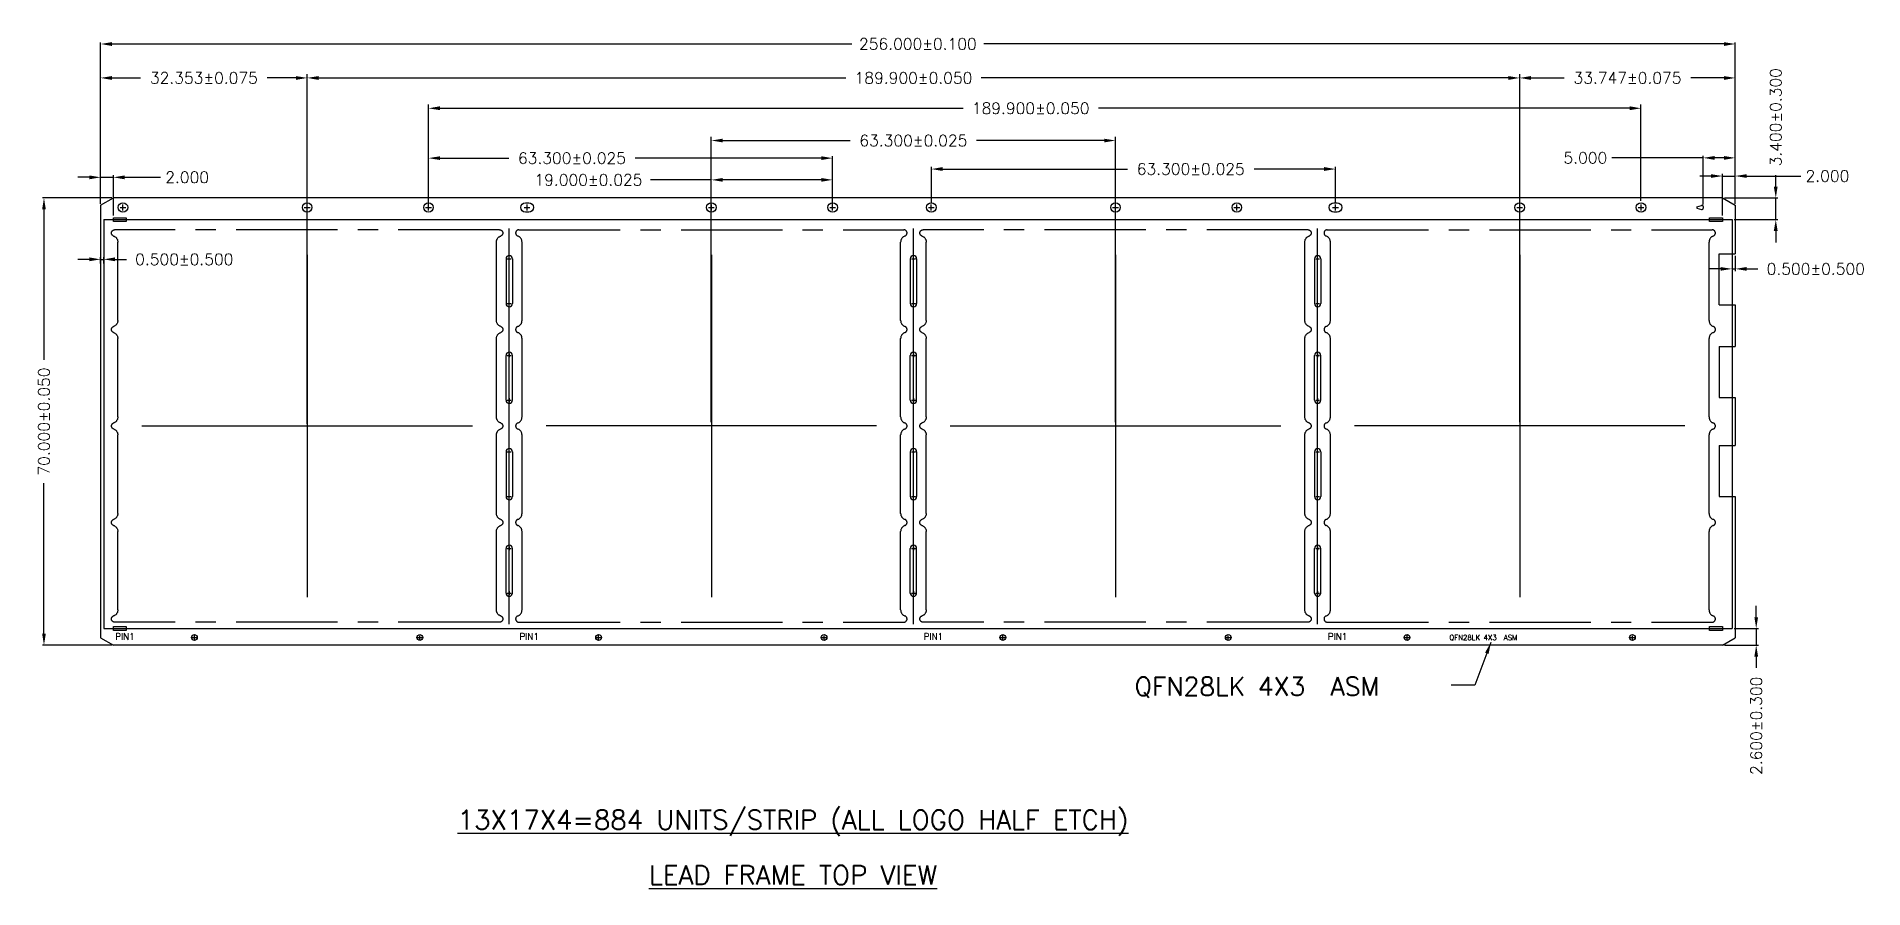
# Model space of a CAD drawing. Header units: millimetres. Extents: x 451.2 to 464.1, y 72.3 to 78.3.
import ezdxf
from ezdxf.enums import TextEntityAlignment as Align

# ---------------------------------------------------------------- set-up
doc = ezdxf.new("R2010")
doc.units = ezdxf.units.MM
doc.header["$LTSCALE"] = 0.5
doc.header["$PDMODE"] = 98
doc.linetypes.add('CENTER', pattern=[50.8, 31.75, -6.35, 6.35, -6.35])
doc.linetypes.add('HIDDEN', pattern=[0.375, 0.25, -0.125])
for name, color, linetype in [('1', 7, 'HIDDEN'), ('1D', 4, 'Continuous'), ('BORDER', 7, 'Continuous'), ('BTM', 7, 'HIDDEN'), ('CEN', 2, 'CENTER'), ('DIM', 3, 'Continuous'), ('HEB', 4, 'Continuous')]:
    doc.layers.add(name, color=color, linetype=linetype)
doc.styles.add('ROMANS', font='romans.shx')
doc.styles.add('SIMPLEX', font='simplex.shx')
doc.dimstyles.get("Standard").update_dxf_attribs({"dimtxt": 0.08, "dimasz": 0.08, "dimexe": 0.027, "dimexo": 0.027, "dimgap": 0.027, "dimtad": 1, "dimdec": 3, "dimrnd": 0.0005, "dimzin": 1, "dimtxsty": 'SIMPLEX', "dimcen": 0.1905, "dimclrd": 256, "dimclre": 256, "dimclrt": 256, "dimazin": 3, "dimtp": 0.03, "dimtm": 0.05, "dimtfac": 0.8, "dimtdec": 3, "dimtmove": 0, "dimatfit": 3, "dimfxl": 0.05, "dimtzin": 4, "dimlwd": -1, "dimlwe": -1})
doc.dimstyles.new('Standard$0', dxfattribs={"dimtxt": 0.08, "dimasz": 0.08, "dimexe": 0.027, "dimexo": 0.027, "dimgap": 0.027, "dimtad": 1, "dimdec": 3, "dimrnd": 0.0005, "dimzin": 1, "dimtxsty": 'SIMPLEX', "dimcen": 0.1905, "dimclrd": 256, "dimclre": 256, "dimclrt": 256, "dimazin": 3, "dimtp": 0.03, "dimtm": 0.05, "dimtfac": 0.8, "dimtdec": 3, "dimtmove": 0, "dimatfit": 3, "dimfxl": 0.05, "dimtzin": 4, "dimlwd": -1, "dimlwe": -1})
doc.dimstyles.new('Standard1', dxfattribs={"dimtxt": 0.08, "dimasz": 0.08, "dimexe": 0.015, "dimexo": 0.015, "dimgap": 0.027, "dimtad": 1, "dimdec": 3, "dimlfac": 22.222222, "dimrnd": 0.0005, "dimzin": 1, "dimtxsty": 'SIMPLEX', "dimcen": 0.1905, "dimclrd": 256, "dimclre": 256, "dimclrt": 256, "dimazin": 3, "dimtp": 0.03, "dimtm": 0.05, "dimtfac": 0.8, "dimtdec": 3, "dimtmove": 0, "dimatfit": 3, "dimfxl": 0.05, "dimtzin": 4, "dimlwd": -1, "dimlwe": -1})
doc.dimstyles.new('Standard2', dxfattribs={"dimtxt": 0.08, "dimasz": 0.08, "dimexe": 0.01, "dimexo": 0.01, "dimgap": 0.015, "dimtad": 1, "dimdec": 3, "dimlfac": 16, "dimrnd": 0.0005, "dimzin": 1, "dimtxsty": 'SIMPLEX', "dimcen": 0.01, "dimclrd": 256, "dimclre": 256, "dimclrt": 256, "dimazin": 3, "dimtp": 0.03, "dimtm": 0.05, "dimtfac": 0.8, "dimtdec": 3, "dimtmove": 0, "dimatfit": 3, "dimfxl": 0.05, "dimtzin": 4, "dimlwd": -1, "dimlwe": -1})

# ---------------------------------------------------------------- blocks, each defined once
blk = doc.blocks.new('M0')
at = {"layer": '1', "color": 4}
for centre, radius, start, end in [((-30.15, 30.2), 0.5, 90, 250.5288), ((-30.65, 28.79), 1, 0, 70.5288), ((30.65, 28.79), 1, 109.4712, 180), ((30.15, 30.2), 0.5, 289.4712, 90), ((-30.15, 15.1), 0.5, 109.4712, 250.5288), ((-30.65, 16.51), 1, 289.4712, 0), ((-30.65, 13.69), 1, 0, 70.5288), ((30.65, 16.51), 1, 180, 250.5288), ((30.65, 13.69), 1, 109.4712, 180), ((30.15, 15.1), 0.5, 289.4712, 70.5288), ((-30.15, 0), 0.5, 109.4712, 250.5288), ((-30.65, 1.41), 1, 289.4712, 0), ((30.65, 1.41), 1, 180, 250.5288), ((30.15, 0), 0.5, 289.4712, 70.5288), ((-30.65, -1.41), 1, 0, 70.5288), ((30.65, -1.41), 1, 109.4712, 180), ((-30.65, -13.69), 1, 289.4712, 0), ((30.65, -13.69), 1, 180, 250.5288), ((-30.15, -15.1), 0.5, 109.4712, 250.5288), ((-30.65, -16.51), 1, 0, 70.5288), ((30.65, -16.51), 1, 109.4712, 180), ((30.15, -15.1), 0.5, 289.4712, 70.5288), ((-30.15, -30.2), 0.5, 109.4712, 270), ((-30.65, -28.79), 1, 289.4712, 0), ((30.65, -28.79), 1, 180, 250.5288), ((30.15, -30.2), 0.5, 270, 70.5288)]:
    blk.add_arc(centre, radius, start, end, dxfattribs=at)
at = {"layer": 'HEB', "linetype": 'CENTER'}
for p, q in [((-30.15, 30.7), (30.15, 30.7)), ((-29.65, 16.51), (-29.65, 28.79)), ((29.65, 16.51), (29.65, 28.79)), ((-29.65, 1.41), (-29.65, 13.69)), ((29.65, 1.41), (29.65, 13.69)), ((-29.65, -13.69), (-29.65, -1.41)), ((29.65, -13.69), (29.65, -1.41)), ((-29.65, -28.79), (-29.65, -16.51)), ((29.65, -28.79), (29.65, -16.51)), ((-30.15, -30.7), (30.15, -30.7))]:
    blk.add_line(p, q, dxfattribs=at)
blk = doc.blocks.new('*D9')
at = {"layer": 'Defpoints', "color": 0, "transparency": 16777216}
for p in [(451.766, 77.208), (451.277, 74.058), (451.766, 74.058)]:
    blk.add_point(p, dxfattribs=at)
at = {"layer": 'DIM', "transparency": 16777216}
for p, q in [((451.756, 77.208), (451.267, 77.208)), ((451.277, 77.128), (451.277, 76.067)), ((451.277, 74.138), (451.277, 75.199)), ((451.756, 74.058), (451.267, 74.058))]:
    blk.add_line(p, q, dxfattribs=at)
for points in [[(451.264, 77.128), (451.29, 77.128), (451.277, 77.208)], [(451.264, 74.138), (451.29, 74.138), (451.277, 74.058)]]:
    blk.add_solid(points, dxfattribs=at)
at = {"layer": 'DIM', "transparency": 16777216, "insert": (451.277, 75.633), "char_height": 0.08, "attachment_point": 5, "rotation": 90, "style": 'SIMPLEX'}
blk.add_mtext('\\A1;70.000%%p0.050', dxfattribs=at)
blk = doc.blocks.new('*D10')
at = {"layer": 'Defpoints', "color": 0, "transparency": 16777216}
for p in [(451.676, 77.353), (451.676, 77.156), (451.766, 77.069)]:
    blk.add_point(p, dxfattribs=at)
at = {"layer": 'DIM', "transparency": 16777216}
for p, q in [((451.596, 77.353), (451.516, 77.353)), ((451.676, 77.171), (451.676, 77.368)), ((451.676, 77.353), (451.766, 77.353)), ((451.766, 77.084), (451.766, 77.368)), ((451.846, 77.353), (452.099, 77.353))]:
    blk.add_line(p, q, dxfattribs=at)
for points in [[(451.596, 77.366), (451.596, 77.339), (451.676, 77.353)], [(451.846, 77.366), (451.846, 77.339), (451.766, 77.353)]]:
    blk.add_solid(points, dxfattribs=at)
at = {"layer": 'DIM', "transparency": 16777216, "insert": (452.286, 77.353), "char_height": 0.08, "attachment_point": 5, "style": 'SIMPLEX'}
blk.add_mtext('\\A1;2.000', dxfattribs=at)
blk = doc.blocks.new('*D11')
at = {"layer": 'Defpoints', "color": 0, "transparency": 16777216}
for p in [(451.676, 78.053), (451.676, 77.156), (453.132, 75.602)]:
    blk.add_point(p, dxfattribs=at)
at = {"layer": 'DIM', "transparency": 16777216}
for p, q in [((451.676, 77.171), (451.676, 78.068)), ((451.756, 78.053), (451.958, 78.053)), ((453.052, 78.053), (452.85, 78.053)), ((453.132, 75.617), (453.132, 78.068))]:
    blk.add_line(p, q, dxfattribs=at)
for points in [[(451.756, 78.066), (451.756, 78.039), (451.676, 78.053)], [(453.052, 78.066), (453.052, 78.039), (453.132, 78.053)]]:
    blk.add_solid(points, dxfattribs=at)
at = {"layer": 'DIM', "color": 1, "transparency": 16777216, "insert": (452.404, 78.053), "char_height": 0.08, "attachment_point": 5, "style": 'SIMPLEX'}
blk.add_mtext('\\A1;32.353%%p0.075', dxfattribs=at)
blk = doc.blocks.new('*D12')
at = {"layer": 'Defpoints', "color": 0, "transparency": 16777216}
for p in [(458.829, 77.612), (455.98, 75.602), (458.829, 75.602)]:
    blk.add_point(p, dxfattribs=at)
at = {"layer": 'DIM', "transparency": 16777216}
for p, q in [((455.98, 75.629), (455.98, 77.639)), ((458.829, 75.629), (458.829, 77.639)), ((456.06, 77.612), (456.958, 77.612)), ((458.749, 77.612), (457.85, 77.612))]:
    blk.add_line(p, q, dxfattribs=at)
for points in [[(456.06, 77.625), (456.06, 77.599), (455.98, 77.612)], [(458.749, 77.625), (458.749, 77.599), (458.829, 77.612)]]:
    blk.add_solid(points, dxfattribs=at)
at = {"layer": 'DIM', "transparency": 16777216, "insert": (457.404, 77.612), "char_height": 0.08, "attachment_point": 5, "style": 'SIMPLEX'}
blk.add_mtext('\\A1;63.300%%p0.025', dxfattribs=at)
blk = doc.blocks.new('*D13')
at = {"layer": 'Defpoints', "color": 0, "transparency": 16777216}
for p in [(453.132, 78.053), (453.132, 75.602), (461.677, 75.602)]:
    blk.add_point(p, dxfattribs=at)
at = {"layer": 'DIM', "transparency": 16777216}
for p, q in [((453.132, 75.629), (453.132, 78.08)), ((453.212, 78.053), (456.928, 78.053)), ((461.597, 78.053), (457.881, 78.053)), ((461.677, 75.629), (461.677, 78.08))]:
    blk.add_line(p, q, dxfattribs=at)
for points in [[(453.212, 78.066), (453.212, 78.039), (453.132, 78.053)], [(461.597, 78.066), (461.597, 78.039), (461.677, 78.053)]]:
    blk.add_solid(points, dxfattribs=at)
at = {"layer": 'DIM', "transparency": 16777216, "insert": (457.405, 78.053), "char_height": 0.08, "attachment_point": 5, "style": 'SIMPLEX'}
blk.add_mtext('\\A1;189.900%%p0.050', dxfattribs=at)
blk = doc.blocks.new('*D14')
at = {"layer": 'Defpoints', "color": 0, "transparency": 16777216}
for p in [(463.196, 78.292), (451.676, 77.156), (463.196, 77.156)]:
    blk.add_point(p, dxfattribs=at)
at = {"layer": 'DIM', "transparency": 16777216}
for p, q in [((451.676, 77.166), (451.676, 78.302)), ((451.756, 78.292), (456.971, 78.292)), ((463.116, 78.292), (457.9, 78.292)), ((463.196, 77.166), (463.196, 78.302))]:
    blk.add_line(p, q, dxfattribs=at)
for points in [[(451.756, 78.305), (451.756, 78.278), (451.676, 78.292)], [(463.116, 78.305), (463.116, 78.278), (463.196, 78.292)]]:
    blk.add_solid(points, dxfattribs=at)
at = {"layer": 'DIM', "transparency": 16777216, "insert": (457.436, 78.292), "char_height": 0.08, "attachment_point": 5, "style": 'SIMPLEX'}
blk.add_mtext('\\A1;256.000%%p0.100', dxfattribs=at)
blk = doc.blocks.new('*D15')
at = {"layer": 'Defpoints', "color": 0, "transparency": 16777216}
for p in [(463.196, 77.362), (463.196, 77.156), (463.106, 77.069)]:
    blk.add_point(p, dxfattribs=at)
at = {"layer": 'DIM', "transparency": 16777216}
for p, q in [((463.026, 77.362), (462.946, 77.362)), ((463.106, 77.084), (463.106, 77.377)), ((463.106, 77.362), (463.196, 77.362)), ((463.196, 77.171), (463.196, 77.377)), ((463.276, 77.362), (463.659, 77.362))]:
    blk.add_line(p, q, dxfattribs=at)
for points in [[(463.026, 77.375), (463.026, 77.349), (463.106, 77.362)], [(463.276, 77.375), (463.276, 77.349), (463.196, 77.362)]]:
    blk.add_solid(points, dxfattribs=at)
at = {"layer": 'DIM', "transparency": 16777216, "insert": (463.846, 77.362), "char_height": 0.08, "attachment_point": 5, "style": 'SIMPLEX'}
blk.add_mtext('\\A1;2.000', dxfattribs=at)
blk = doc.blocks.new('*D16')
at = {"layer": 'Defpoints', "color": 0, "transparency": 16777216}
for p in [(463.196, 78.053), (461.677, 77.141), (463.196, 77.156)]:
    blk.add_point(p, dxfattribs=at)
at = {"layer": 'DIM', "transparency": 16777216}
for p, q in [((461.677, 77.156), (461.677, 78.068)), ((461.757, 78.053), (461.991, 78.053)), ((463.116, 78.053), (462.883, 78.053)), ((463.196, 77.171), (463.196, 78.068))]:
    blk.add_line(p, q, dxfattribs=at)
for points in [[(461.757, 78.066), (461.757, 78.039), (461.677, 78.053)], [(463.116, 78.066), (463.116, 78.039), (463.196, 78.053)]]:
    blk.add_solid(points, dxfattribs=at)
at = {"layer": 'DIM', "color": 1, "transparency": 16777216, "insert": (462.437, 78.053), "char_height": 0.08, "attachment_point": 5, "style": 'SIMPLEX'}
blk.add_mtext('\\A1;33.747%%p0.075', dxfattribs=at)
blk = doc.blocks.new('slit')
at = {"linetype": 'ByBlock'}
for p, q in [((-32.15, 26.15), (-32.15, 19.15)), ((-31.15, 26.15), (-31.15, 19.15)), ((-32.15, 4.05), (-32.15, 11.05)), ((-31.15, 4.05), (-31.15, 11.05)), ((-32.15, -4.05), (-32.15, -11.05)), ((-31.15, -4.05), (-31.15, -11.05)), ((-32.15, -26.15), (-32.15, -19.15)), ((-31.15, -26.15), (-31.15, -19.15))]:
    blk.add_line(p, q, dxfattribs=at)
at = {"color": 0, "linetype": 'ByBlock'}
for centre, start, end in [((-31.65, 26.15), 0, 180), ((-31.65, 19.15), 180, 0), ((-31.65, 11.05), 0, 180), ((-31.65, 4.05), 180, 0), ((-31.65, -4.05), 0, 180), ((-31.65, -11.05), 180, 0), ((-31.65, -19.15), 0, 180), ((-31.65, -26.15), 180, 0)]:
    blk.add_arc(centre, 0.5, start, end, dxfattribs=at)
at = {"layer": 'HEB', "linetype": 'ByBlock'}
for p, q in [((-31.65, -31), (-31.65, 30.92)), ((-31.95, 26.15), (-31.35, 26.15)), ((-31.65, 25.85), (-31.65, 26.45)), ((-31.95, 19.15), (-31.35, 19.15)), ((-31.65, 18.85), (-31.65, 19.45)), ((-31.95, 11.05), (-31.35, 11.05)), ((-31.65, 11.35), (-31.65, 10.75)), ((-31.95, 4.05), (-31.35, 4.05)), ((-31.65, 4.35), (-31.65, 3.75)), ((-31.95, -4.05), (-31.35, -4.05)), ((-31.65, -4.35), (-31.65, -3.75)), ((-31.95, -11.05), (-31.35, -11.05)), ((-31.65, -11.35), (-31.65, -10.75)), ((-31.95, -19.15), (-31.35, -19.15)), ((-31.65, -18.85), (-31.65, -19.45)), ((-31.95, -26.15), (-31.35, -26.15)), ((-31.65, -25.85), (-31.65, -26.45))]:
    blk.add_line(p, q, dxfattribs=at)
blk = doc.blocks.new('*D17')
at = {"layer": 'Defpoints', "color": 0, "transparency": 16777216}
for p in [(456.835, 77.335), (455.98, 77.141), (456.835, 77.141)]:
    blk.add_point(p, dxfattribs=at)
at = {"layer": 'DIM', "transparency": 16777216}
for p, q in [((455.98, 77.335), (455.552, 77.335)), ((455.98, 77.156), (455.98, 77.35)), ((456.755, 77.335), (456.06, 77.335)), ((456.835, 77.156), (456.835, 77.35))]:
    blk.add_line(p, q, dxfattribs=at)
for points in [[(456.06, 77.348), (456.06, 77.322), (455.98, 77.335)], [(456.755, 77.348), (456.755, 77.322), (456.835, 77.335)]]:
    blk.add_solid(points, dxfattribs=at)
at = {"layer": 'DIM', "transparency": 16777216, "insert": (455.114, 77.335), "char_height": 0.08, "attachment_point": 5, "style": 'SIMPLEX'}
blk.add_mtext('\\A1;19.000%%P0.025', dxfattribs=at)
blk = doc.blocks.new('*D35')
at = {"layer": 'Defpoints', "color": 0, "transparency": 16777216}
for p in [(462.532, 77.839), (453.987, 77.161), (462.532, 77.161)]:
    blk.add_point(p, dxfattribs=at)
at = {"layer": 'DIM', "transparency": 16777216}
for p, q in [((453.987, 77.188), (453.987, 77.866)), ((454.067, 77.839), (457.755, 77.839)), ((462.452, 77.839), (458.708, 77.839)), ((462.532, 77.188), (462.532, 77.866))]:
    blk.add_line(p, q, dxfattribs=at)
for points in [[(454.067, 77.853), (454.067, 77.826), (453.987, 77.839)], [(462.452, 77.853), (462.452, 77.826), (462.532, 77.839)]]:
    blk.add_solid(points, dxfattribs=at)
at = {"layer": 'DIM', "transparency": 16777216, "insert": (458.231, 77.839), "char_height": 0.08, "attachment_point": 5, "style": 'SIMPLEX'}
blk.add_mtext('\\A1;189.900%%P0.050', dxfattribs=at)
blk = doc.blocks.new('*D18')
at = {"layer": 'Defpoints', "color": 0, "transparency": 16777216}
for p in [(456.835, 77.488), (453.987, 77.141), (456.835, 77.141)]:
    blk.add_point(p, dxfattribs=at)
at = {"layer": 'DIM', "transparency": 16777216}
for p, q in [((453.987, 77.156), (453.987, 77.503)), ((454.067, 77.488), (454.552, 77.488)), ((456.755, 77.488), (455.444, 77.488)), ((456.835, 77.156), (456.835, 77.503))]:
    blk.add_line(p, q, dxfattribs=at)
for points in [[(454.067, 77.501), (454.067, 77.475), (453.987, 77.488)], [(456.755, 77.501), (456.755, 77.475), (456.835, 77.488)]]:
    blk.add_solid(points, dxfattribs=at)
at = {"layer": 'DIM', "transparency": 16777216, "insert": (454.998, 77.488), "char_height": 0.08, "attachment_point": 5, "style": 'SIMPLEX'}
blk.add_mtext('\\A1;63.300%%P0.025', dxfattribs=at)
blk = doc.blocks.new('*D36')
at = {"ltscale": 0.1, "transparency": 16777216}
for p, q in [((462.971, 77.49), (462.327, 77.49)), ((462.971, 77.161), (462.971, 77.505)), ((463.116, 77.49), (463.051, 77.49)), ((463.196, 77.171), (463.196, 77.505))]:
    blk.add_line(p, q, dxfattribs=at)
for points in [[(463.051, 77.503), (463.051, 77.476), (462.971, 77.49)], [(463.116, 77.503), (463.116, 77.476), (463.196, 77.49)]]:
    blk.add_solid(points, dxfattribs=at)
at = {"layer": 'Defpoints', "color": 0, "ltscale": 0.1, "transparency": 16777216}
for p in [(463.196, 77.49), (462.971, 77.146), (463.196, 77.156)]:
    blk.add_point(p, dxfattribs=at)
at = {"ltscale": 0.1, "transparency": 16777216, "insert": (462.14, 77.49), "char_height": 0.08, "attachment_point": 5, "style": 'SIMPLEX'}
blk.add_mtext('\\A1;{\\C0;5.000}', dxfattribs=at)
blk = doc.blocks.new('*D37')
at = {"layer": 'Defpoints', "color": 0, "transparency": 16777216}
for p in [(460.379, 77.411), (457.531, 77.161), (460.379, 77.161)]:
    blk.add_point(p, dxfattribs=at)
at = {"layer": 'DIM', "transparency": 16777216}
for p, q in [((457.531, 77.176), (457.531, 77.426)), ((457.611, 77.411), (458.913, 77.411)), ((460.299, 77.411), (459.805, 77.411)), ((460.379, 77.176), (460.379, 77.426))]:
    blk.add_line(p, q, dxfattribs=at)
for points in [[(457.611, 77.425), (457.611, 77.398), (457.531, 77.411)], [(460.299, 77.425), (460.299, 77.398), (460.379, 77.411)]]:
    blk.add_solid(points, dxfattribs=at)
at = {"layer": 'DIM', "transparency": 16777216, "insert": (459.359, 77.411), "char_height": 0.08, "attachment_point": 5, "style": 'SIMPLEX'}
blk.add_mtext('\\A1;63.300%%p0.025', dxfattribs=at)
blk = doc.blocks.new('*D81')
at = {"layer": 'Defpoints', "color": 0, "ltscale": 0.1, "transparency": 16777216}
for p in [(463.173, 74.175), (463.106, 74.058), (463.344, 74.058)]:
    blk.add_point(p, dxfattribs=at)
at = {"layer": 'DIM', "ltscale": 0.1, "transparency": 16777216}
for p, q in [((463.344, 74.255), (463.344, 74.335)), ((463.188, 74.175), (463.359, 74.175)), ((463.344, 74.175), (463.344, 74.058)), ((463.121, 74.058), (463.359, 74.058)), ((463.344, 73.978), (463.344, 73.898))]:
    blk.add_line(p, q, dxfattribs=at)
for points in [[(463.331, 74.255), (463.357, 74.255), (463.344, 74.175)], [(463.331, 73.978), (463.357, 73.978), (463.344, 74.058)]]:
    blk.add_solid(points, dxfattribs=at)
at = {"layer": 'DIM', "ltscale": 0.1, "transparency": 16777216, "insert": (463.344, 73.49), "char_height": 0.08, "attachment_point": 5, "rotation": 90, "style": 'SIMPLEX'}
blk.add_mtext('\\A1;2.600%%P0.300', dxfattribs=at)
blk = doc.blocks.new('*D82')
at = {"layer": 'Defpoints', "color": 0, "ltscale": 0.1, "transparency": 16777216}
for p in [(463.106, 77.208), (463.482, 77.208), (463.173, 77.055)]:
    blk.add_point(p, dxfattribs=at)
at = {"layer": 'DIM', "ltscale": 0.1, "transparency": 16777216}
for p, q in [((463.482, 77.288), (463.482, 77.368)), ((463.121, 77.208), (463.497, 77.208)), ((463.482, 77.055), (463.482, 77.208)), ((463.188, 77.055), (463.497, 77.055)), ((463.482, 76.975), (463.482, 76.895))]:
    blk.add_line(p, q, dxfattribs=at)
for points in [[(463.468, 77.288), (463.495, 77.288), (463.482, 77.208)], [(463.468, 76.975), (463.495, 76.975), (463.482, 77.055)]]:
    blk.add_solid(points, dxfattribs=at)
at = {"layer": 'DIM', "ltscale": 0.1, "transparency": 16777216, "insert": (463.482, 77.776), "char_height": 0.08, "attachment_point": 5, "rotation": 90, "style": 'SIMPLEX'}
blk.add_mtext('\\A1;3.400%%P0.300', dxfattribs=at)
blk = doc.blocks.new('*D83')
at = {"layer": 'Defpoints', "color": 0, "ltscale": 0.1, "transparency": 16777216}
for p in [(463.196, 76.814), (463.173, 76.708), (463.173, 76.708)]:
    blk.add_point(p, dxfattribs=at)
at = {"layer": 'DIM', "ltscale": 0.1, "transparency": 16777216}
for p, q in [((463.196, 76.799), (463.196, 76.693)), ((463.093, 76.708), (463.013, 76.708)), ((463.173, 76.708), (463.196, 76.708)), ((463.276, 76.708), (463.356, 76.708))]:
    blk.add_line(p, q, dxfattribs=at)
for points in [[(463.093, 76.721), (463.093, 76.695), (463.173, 76.708)], [(463.276, 76.721), (463.276, 76.695), (463.196, 76.708)]]:
    blk.add_solid(points, dxfattribs=at)
at = {"layer": 'DIM', "ltscale": 0.1, "transparency": 16777216, "insert": (463.764, 76.708), "char_height": 0.08, "attachment_point": 5, "style": 'SIMPLEX'}
blk.add_mtext('\\A1;0.500%%P0.500', dxfattribs=at)
blk = doc.blocks.new('*D84')
at = {"layer": 'Defpoints', "color": 0, "ltscale": 0.1, "transparency": 16777216}
for p in [(451.676, 76.775), (451.676, 76.732), (451.698, 76.732)]:
    blk.add_point(p, dxfattribs=at)
at = {"layer": 'DIM', "ltscale": 0.1, "transparency": 16777216}
for p, q in [((451.596, 76.775), (451.516, 76.775)), ((451.676, 76.747), (451.676, 76.79)), ((451.676, 76.775), (451.698, 76.775)), ((451.698, 76.747), (451.698, 76.79)), ((451.778, 76.775), (451.858, 76.775))]:
    blk.add_line(p, q, dxfattribs=at)
for points in [[(451.596, 76.789), (451.596, 76.762), (451.676, 76.775)], [(451.778, 76.789), (451.778, 76.762), (451.698, 76.775)]]:
    blk.add_solid(points, dxfattribs=at)
at = {"layer": 'DIM', "ltscale": 0.1, "transparency": 16777216, "insert": (452.266, 76.775), "char_height": 0.08, "attachment_point": 5, "style": 'SIMPLEX'}
blk.add_mtext('\\A1;0.500%%P0.500', dxfattribs=at)

msp = doc.modelspace()

# ---------------------------------------------------------------- linework, layer by layer
for p, q in [((451.675867, 77.156123), (451.765868, 77.208099)), ((451.675867, 77.156123), (451.675867, 74.110066)), ((463.105893, 77.208099), (451.765868, 77.208099)), ((463.195894, 77.156123), (463.195894, 76.814348)), ((463.083394, 76.454347), (463.083394, 76.814348)), ((463.083394, 76.814348), (463.195894, 76.814348)), ((463.083394, 76.454347), (463.195894, 76.454347)), ((463.195894, 76.454347), (463.195894, 76.161846)), ((463.083394, 76.161846), (463.195894, 76.161846)), ((463.083394, 76.161846), (463.083394, 75.801845)), ((463.083394, 75.801845), (463.195894, 75.801845)), ((463.195894, 75.801845), (463.195894, 75.464345)), ((463.083394, 75.464345), (463.195894, 75.464345)), ((463.083394, 75.464345), (463.083394, 75.104344)), ((463.195894, 75.104344), (463.195894, 74.110066)), ((451.675867, 74.110066), (451.765868, 74.058091)), ((463.105893, 74.058091), (451.765868, 74.058091)), ((463.105893, 74.058091), (463.195894, 74.110066))]:
    msp.add_line(p, q)
at = {"color": 1, "ltscale": 0.1}
for p, q in [((462.925916, 77.145096), (462.959313, 77.155115)), ((462.925916, 77.145096), (462.925916, 77.136101)), ((462.925916, 77.136101), (462.959313, 77.126082)), ((462.970894, 77.146499), (462.970894, 77.134698))]:
    msp.add_line(p, q, dxfattribs=at)
at = {"color": 2, "linetype": 'CENTER', "ltscale": 1.5}
for p, q in [((451.698367, 77.055098), (451.698367, 74.175092)), ((463.173394, 77.055098), (463.173394, 74.175092))]:
    msp.add_line(p, q, dxfattribs=at)
at = {"color": 1, "ltscale": 0.1}
for points in [[(454.670762, 77.174348), (454.693262, 77.174348, -1), (454.693262, 77.106848), (454.670762, 77.106848, -1), (454.670762, 77.174348, -1)], [(460.367775, 77.174348), (460.390275, 77.174348, -1), (460.390275, 77.106848), (460.367775, 77.106848, -1), (460.367775, 77.174348, -1)]]:
    msp.add_lwpolyline(points, format="xyb", dxfattribs=at)
at = {"color": 0}
for centre in [(452.337504, 74.112091), (453.926007, 74.112091), (455.18601, 74.112091), (456.774514, 74.112091), (458.034517, 74.112091), (459.623021, 74.112091), (460.883023, 74.112091), (462.471527, 74.112091)]:
    msp.add_circle(centre, 0.02025, dxfattribs=at)
at = {"color": 1, "ltscale": 0.1}
for centre, start, end in [((462.961898, 77.146499), 0, 106.6992442), ((462.961898, 77.134698), 253.3007558, 0)]:
    msp.add_arc(centre, 0.008996, start, end, dxfattribs=at)
at = {"layer": '1', "color": 0}
msp.add_line((463.083394, 75.104344), (463.195894, 75.104344), dxfattribs=at)
at = {"layer": '1D', "linetype": 'CENTER'}
for p, q in [((451.813282, 77.140598), (451.853724, 77.140598)), ((451.833503, 77.120378), (451.833503, 77.160819)), ((453.111535, 77.140598), (453.151977, 77.140598)), ((453.131756, 77.120378), (453.131756, 77.160819)), ((453.966537, 77.140598), (454.006978, 77.140598)), ((453.986758, 77.120378), (453.986758, 77.160819)), ((454.661788, 77.140598), (454.70223, 77.140598)), ((454.682009, 77.120378), (454.682009, 77.160819)), ((455.960041, 77.140598), (456.000483, 77.140598)), ((455.980262, 77.120378), (455.980262, 77.160819)), ((456.815043, 77.140598), (456.855485, 77.140598)), ((456.835264, 77.120378), (456.835264, 77.160819)), ((457.510295, 77.140598), (457.550737, 77.140598)), ((457.530516, 77.120378), (457.530516, 77.160819)), ((458.808548, 77.140598), (458.84899, 77.140598)), ((458.828769, 77.120378), (458.828769, 77.160819)), ((459.66355, 77.140598), (459.703992, 77.140598)), ((459.683771, 77.120378), (459.683771, 77.160819)), ((460.358801, 77.140598), (460.399243, 77.140598)), ((460.379022, 77.120378), (460.379022, 77.160819)), ((461.657054, 77.140598), (461.697496, 77.140598)), ((461.677275, 77.120378), (461.677275, 77.160819)), ((462.512056, 77.140598), (462.552498, 77.140598)), ((462.532277, 77.120378), (462.532277, 77.160819)), ((452.317283, 74.112091), (452.357725, 74.112091)), ((452.337504, 74.091871), (452.337504, 74.132312)), ((453.905787, 74.112091), (453.946228, 74.112091)), ((453.926007, 74.096465), (453.926007, 74.124297)), ((455.16579, 74.112091), (455.206231, 74.112091)), ((455.18601, 74.091871), (455.18601, 74.132312)), ((456.754293, 74.112091), (456.794735, 74.112091)), ((456.774514, 74.096465), (456.774514, 74.124297)), ((458.014296, 74.112091), (458.054738, 74.112091)), ((458.034517, 74.091871), (458.034517, 74.132312)), ((459.6028, 74.112091), (459.643241, 74.112091)), ((459.623021, 74.096465), (459.623021, 74.124297)), ((460.862803, 74.112091), (460.903244, 74.112091)), ((460.883023, 74.091871), (460.883023, 74.132312)), ((462.451306, 74.112091), (462.491748, 74.112091)), ((462.471527, 74.096465), (462.471527, 74.124297))]:
    msp.add_line(p, q, dxfattribs=at)
at = {"layer": '1D', "color": 2, "linetype": 'CENTER', "ltscale": 1.5}
for p, q in [((451.698367, 77.055098), (463.173394, 77.055098)), ((451.698367, 74.175092), (463.173394, 74.175092))]:
    msp.add_line(p, q, dxfattribs=at)
at = {"layer": 'BTM'}
for points in [[(451.765868, 77.068598), (451.855868, 77.068598), (451.855868, 77.041598), (451.765868, 77.041598)], [(463.015893, 77.068598), (463.105893, 77.068598), (463.105893, 77.041598), (463.015893, 77.041598)], [(451.765868, 74.188592), (451.855868, 74.188592), (451.855868, 74.161592), (451.765868, 74.161592)], [(463.015893, 74.188592), (463.105893, 74.188592), (463.105893, 74.161592), (463.015893, 74.161592)]]:
    msp.add_lwpolyline(points, close=True, dxfattribs=at)
at = {"layer": 'CEN', "linetype": 'CENTER', "ltscale": 5}
for p, q in [((453.131756, 76.806636), (453.131756, 74.396554)), ((455.980262, 76.806636), (455.980262, 74.396554)), ((458.828769, 76.806636), (458.828769, 74.396554)), ((461.677275, 76.806636), (461.677275, 74.396554)), ((451.967215, 75.601595), (454.296296, 75.601595)), ((457.144803, 75.601595), (454.815721, 75.601595)), ((457.664228, 75.601595), (459.993309, 75.601595)), ((462.841816, 75.601595), (460.512734, 75.601595))]:
    msp.add_line(p, q, dxfattribs=at)
at = {"layer": 'DIM', "color": 0}
msp.add_line((463.105893, 77.208099), (463.195894, 77.156123), dxfattribs=at)
for centre in [(451.833503, 77.140598), (453.131756, 77.140598), (455.980262, 77.140598), (457.530516, 77.140598), (458.828769, 77.140598), (461.677275, 77.140598)]:
    msp.add_circle(centre, 0.03375, dxfattribs=at)
at = {"layer": 'DIM', "color": 1}
for centre in [(453.986758, 77.140598), (456.835264, 77.140598), (459.683771, 77.140598), (462.532277, 77.140598)]:
    msp.add_circle(centre, 0.03375, dxfattribs=at)

# ---------------------------------------------------------------- block references
at = {"xscale": 0.0450001028573937, "yscale": 0.0450001028573937, "zscale": 0.0450001028573937}
msp.add_blockref('slit', (455.980262, 75.601595), dxfattribs=at)
at = {"layer": '1', "color": 0}
for p, xscale, yscale, zscale in [((453.131756, 75.601595), -0.0450001028573937, 0.0450001028573777, 0.045000102857378), ((455.980262, 75.601595), 0.0450001028573937, 0.0450001028573937, 0.0450001028573937), ((458.828769, 75.601595), -0.0450001028573937, 0.0450001028573777, 0.045000102857378), ((461.677275, 75.601595), 0.0450001028573937, 0.0450001028573937, 0.0450001028573937)]:
    msp.add_blockref('M0', p, dxfattribs=dict(at, xscale=xscale, yscale=yscale, zscale=zscale))
at = {"layer": 'DIM', "color": 0, "xscale": 0.0450001028573937, "yscale": 0.0450001028573937, "zscale": 0.0450001028573937}
for p in [(458.828769, 75.601595), (461.677275, 75.601595)]:
    msp.add_blockref('slit', p, dxfattribs=at)

# ---------------------------------------------------------------- texts
at = {"layer": '1D', "color": 3, "style": 'ROMANS'}
for height, p in [(0.03607377, (461.18157, 74.093535)), (0.12986557, (458.96311, 73.702411))]:
    msp.add_text('QFN28LK 4X3  ASM ', height=height, dxfattribs=at).set_placement(p)
at = {"layer": '1D', "ltscale": 0.1, "char_height": 0.045, "width": 0.17522325, "attachment_point": 1, "style": 'SIMPLEX'}
for insert in [(451.779504, 74.141354), (454.62801, 74.141354), (457.476517, 74.141354), (460.325023, 74.141354)]:
    msp.add_mtext('{\\C1;PIN1}', dxfattribs=dict(at, insert=insert))
at = {"layer": 'BORDER', "color": 0, "style": 'SIMPLEX'}
msp.add_text('%%U13X17X4=884 UNITS/STRIP (ALL LOGO HALF ETCH)', height=0.13500031, dxfattribs=at).set_placement((456.555758, 72.760567), align=Align.CENTER)
at = {"layer": 'BORDER', "style": 'SIMPLEX'}
msp.add_text('%%ULEAD FRAME TOP VIEW', height=0.13500031, dxfattribs=at).set_placement((456.555758, 72.371551), align=Align.CENTER)

# ---------------------------------------------------------------- dimensions: what is measured, and where the dimension line sits
at = {"color": 1, "ltscale": 0.1}
dim = msp.add_linear_dim(base=(463.195894, 77.489611), p1=(462.970894, 77.146499), p2=(463.195894, 77.156123), text='{\\C0;<>}', dimstyle='Standard1', dxfattribs=at)
dim.commit()
dim.dimension.update_dxf_attribs({"geometry": '*D36', "text_midpoint": (462.140062, 77.489611), "dimtype": 160})
at = {"layer": 'DIM', "color": 0}
for base, p1, p2, text, dimstyle, picture, middle in [((463.195894, 78.291772), (451.675867, 77.156123), (463.195894, 77.156123), '256.000%%p0.100', 'Standard2', '*D14', (457.435881, 78.291772)), ((453.131756, 78.052623), (461.677275, 75.601595), (453.131756, 75.601595), '189.900%%p0.050', 'Standard$0', '*D13', (457.404515, 78.052623))]:
    dim = msp.add_linear_dim(base=base, p1=p1, p2=p2, text=text, dimstyle=dimstyle, dxfattribs=at)
    dim.commit()
    dim.dimension.update_dxf_attribs({"geometry": picture, "text_midpoint": middle})
for base, p1, p2, picture, middle in [((451.675867, 78.052623), (453.131756, 75.601595), (451.675867, 77.156123), '*D11', (452.403812, 78.052623)), ((463.195894, 78.052623), (461.677275, 77.140598), (463.195894, 77.156123), '*D16', (462.436584, 78.052623))]:
    dim = msp.add_linear_dim(base=base, p1=p1, p2=p2, text='<>%%p0.075', dimstyle='Standard1', override={"dimclrt": 1}, dxfattribs=at)
    dim.commit()
    dim.dimension.update_dxf_attribs({"geometry": picture, "text_midpoint": middle})
at = {"layer": 'DIM', "ltscale": 0.1}
for base, p1, p2, picture, middle in [((463.48175, 77.208099), (463.173394, 77.055098), (463.105893, 77.208099), '*D82', (463.48175, 77.776051)), ((463.344027, 74.058091), (463.173394, 74.175092), (463.105893, 74.058091), '*D81', (463.344027, 73.490139))]:
    dim = msp.add_linear_dim(base=base, p1=p1, p2=p2, angle=90, text='<>%%P0.300', dimstyle='Standard1', dxfattribs=at)
    dim.commit()
    dim.dimension.update_dxf_attribs({"geometry": picture, "text_midpoint": middle})
at = {"layer": 'DIM', "color": 0}
for base, p1, p2, text, picture, middle in [((462.532277, 77.839489), (453.986758, 77.160819), (462.532277, 77.160819), '189.900%%P0.050', '*D35', (458.231406, 77.839489)), ((458.828769, 77.612097), (455.980262, 75.601595), (458.828769, 75.601595), '63.300%%p0.025', '*D12', (457.403588, 77.612097))]:
    dim = msp.add_linear_dim(base=base, p1=p1, p2=p2, text=text, dimstyle='Standard$0', dxfattribs=at)
    dim.commit()
    dim.dimension.update_dxf_attribs({"geometry": picture, "text_midpoint": middle, "dimtype": 160})
at = {"layer": 'DIM', "color": 1}
for base, p1, p2, text, picture, middle in [((456.835264, 77.487932), (453.986758, 77.140598), (456.835264, 77.140598), '<>%%P0.025', '*D18', (454.997724, 77.487932)), ((456.835264, 77.335156), (455.980262, 77.140598), (456.835264, 77.140598), '<>%%P0.025', '*D17', (455.113956, 77.335156)), ((460.379022, 77.411228), (457.530516, 77.160819), (460.379022, 77.160819), '<>%%p0.025', '*D37', (459.358772, 77.411228))]:
    dim = msp.add_linear_dim(base=base, p1=p1, p2=p2, text=text, dimstyle='Standard1', dxfattribs=at)
    dim.commit()
    dim.dimension.update_dxf_attribs({"geometry": picture, "text_midpoint": middle, "dimtype": 160})
at = {"layer": 'DIM', "color": 0}
for base, p1, p2, picture, middle in [((451.675867, 77.352786), (451.765868, 77.068598), (451.675867, 77.156123), '*D10', (452.286368, 77.352786)), ((463.195894, 77.362114), (463.105893, 77.068598), (463.195894, 77.156123), '*D15', (463.846453, 77.362114))]:
    dim = msp.add_linear_dim(base=base, p1=p1, p2=p2, dimstyle='Standard1', dxfattribs=at)
    dim.commit()
    dim.dimension.update_dxf_attribs({"geometry": picture, "text_midpoint": middle, "dimtype": 160})
dim = msp.add_linear_dim(base=(451.277114, 74.058091), p1=(451.765868, 77.208099), p2=(451.765868, 74.058091), angle=90, text='70.000%%p0.050', dimstyle='Standard2', dxfattribs=at)
dim.commit()
dim.dimension.update_dxf_attribs({"geometry": '*D9', "text_midpoint": (451.277114, 75.633095), "dimtype": 160})
at = {"layer": 'DIM', "ltscale": 0.1}
for base, p1, p2, picture, middle in [((451.675867, 76.775499), (451.698367, 76.732082), (451.675867, 76.732082), '*D84', (452.26632, 76.775499)), ((463.173394, 76.708012), (463.195894, 76.814348), (463.173394, 76.708012), '*D83', (463.763846, 76.708012))]:
    dim = msp.add_linear_dim(base=base, p1=p1, p2=p2, text='<>%%P0.500', dimstyle='Standard1', dxfattribs=at)
    dim.commit()
    dim.dimension.update_dxf_attribs({"geometry": picture, "text_midpoint": middle, "dimtype": 160})

# ---------------------------------------------------------------- leaders
at = {"layer": '1D', "color": 3, "ltscale": 0.1}
msp.add_leader([(461.473593, 74.075917), (461.36169, 73.777023), (461.194068, 73.777023)], dimstyle='Standard', override={"dimgap": 0.027, "dimtad": 0}, dxfattribs=at)

doc.saveas('drawing.dxf')
